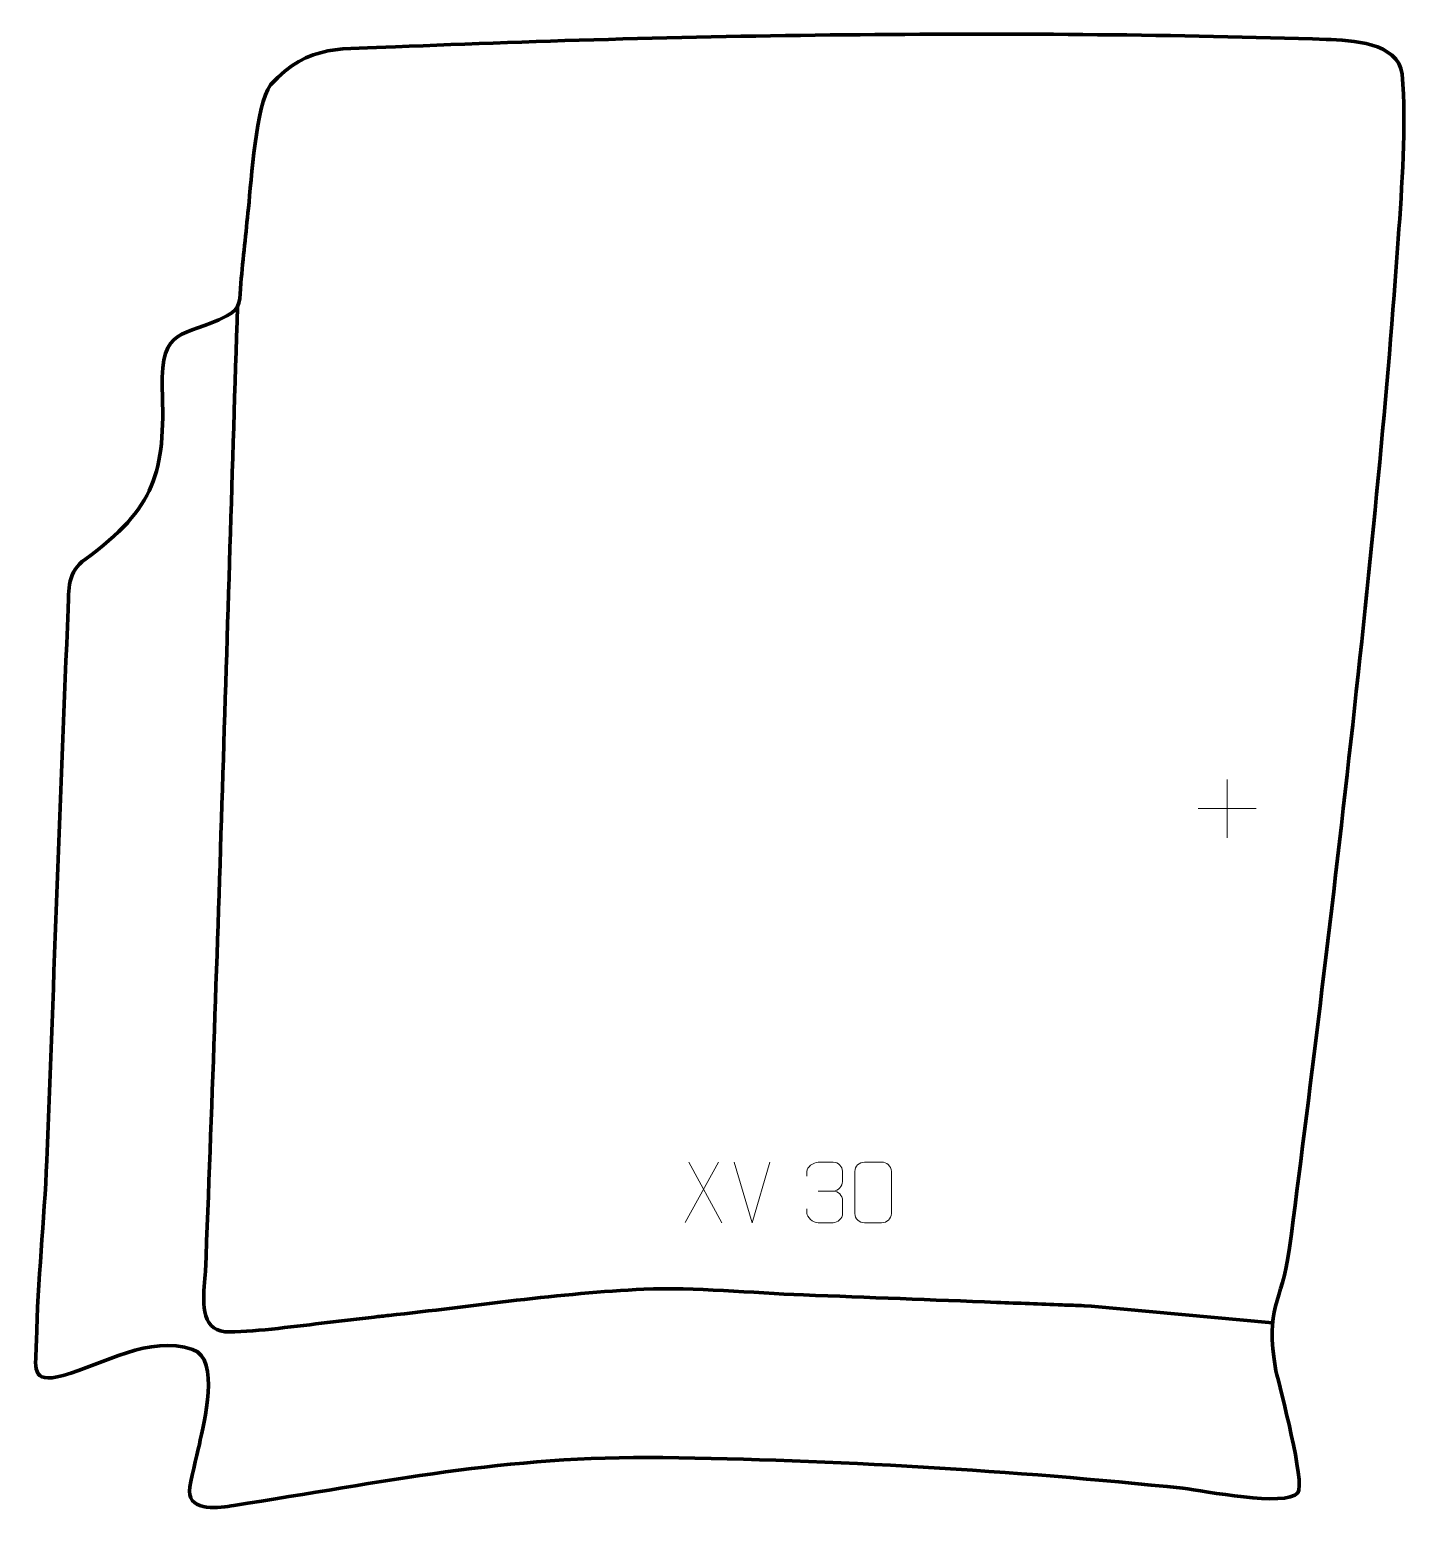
# Model space of a CAD drawing. Header units: millimetres. Extents: x -493 to 75, y 175 to 787.
import ezdxf

# ---------------------------------------------------------------- set-up
doc = ezdxf.new("R2010")
doc.units = ezdxf.units.MM
doc.header["$MEASUREMENT"] = 0
doc.layers.add('layer 2', color=7, linetype='Continuous')
doc.layers.add('layer 3', color=7, linetype='Continuous')

msp = doc.modelspace()

# ---------------------------------------------------------------- linework, layer by layer
at = {"layer": 'layer 2', "color": 142, "lineweight": 158}
msp.add_open_spline([(-407.2859, 672.4465), (-411.5539, 539.7142), (-415.197, 406.9634), (-420.5356, 274.2675), (-420.5356, 274.2675), (-420.8175, 267.3002), (-423.5563, 253.6997), (-415.7731, 250.2313), (-415.7731, 250.2313), (-415.7731, 250.2313), (-414.2623, 249.6902), (-414.2623, 249.6902), (-414.2623, 249.6902), (-414.2623, 249.6902), (-412.58, 249.3844), (-412.58, 249.3844), (-412.58, 249.3844), (-412.58, 249.3844), (-410.6581, 249.2912), (-410.6581, 249.2912), (-410.6581, 249.2912), (-398.626, 249.4736), (-382.4456, 251.7365), (-370.2672, 253.1551), (-370.2672, 253.1551), (-363.7803, 253.9107), (-357.2933, 254.7134), (-350.804, 255.4396), (-350.804, 255.4396), (-348.8082, 255.6593), (-346.8122, 255.8751), (-344.8158, 256.0892), (-344.8158, 256.0892), (-310.4861, 259.8045), (-273.7545, 265.4229), (-239.4934, 266.8955), (-239.4934, 266.8955), (-218.447, 267.8002), (-194.9399, 265.3934), (-173.5795, 264.5712), (-173.5795, 264.5712), (-147.0131, 263.5487), (-120.4471, 262.5158), (-93.8808, 261.4895), (-93.8808, 261.4895), (-84.8592, 261.141), (-75.8375, 260.7925), (-66.8159, 260.444), (-66.8159, 260.444), (-63.8087, 260.3279), (-60.8014, 260.2117), (-57.7942, 260.0956), (-57.7942, 260.0956), (-57.7942, 260.0956), (-54.787, 259.9794), (-54.787, 259.9794), (-54.787, 259.9794), (-54.787, 259.9794), (20.0316, 252.9896), (20.0316, 252.9896)], degree=3, knots=[0, 0, 0, 0, 0.0625, 0.0625, 0.0625, 0.0625, 0.125, 0.125, 0.125, 0.125, 0.1875, 0.1875, 0.1875, 0.1875, 0.25, 0.25, 0.25, 0.25, 0.3125, 0.3125, 0.3125, 0.3125, 0.375, 0.375, 0.375, 0.375, 0.4375, 0.4375, 0.4375, 0.4375, 0.5, 0.5, 0.5, 0.5, 0.5625, 0.5625, 0.5625, 0.5625, 0.625, 0.625, 0.625, 0.625, 0.6875, 0.6875, 0.6875, 0.6875, 0.75, 0.75, 0.75, 0.75, 0.8125, 0.8125, 0.8125, 0.8125, 0.875, 0.875, 0.875, 0.875, 1, 1, 1, 1], dxfattribs=at)
at = {"layer": 'layer 2', "color": 250, "lineweight": 9}
for points in [[(1.3058, 477.2309), (1.3058, 477.2309), (1.3058, 453.253), (1.3058, 453.253)], [(-10.6831, 465.2419), (-10.6831, 465.2419), (13.2948, 465.2419), (13.2948, 465.2419)], [(-208.7277, 319.3236), (-208.7277, 319.3236), (-222.4683, 294.4278), (-222.4683, 294.4278)], [(-221.0137, 319.3236), (-221.0137, 319.3236), (-207.2731, 294.3701), (-207.2731, 294.3701)], [(-194.8708, 294.37), (-194.8708, 294.37), (-202.1926, 319.3236), (-202.1926, 319.3236)], [(-187.5489, 319.3236), (-187.5489, 319.3236), (-194.8707, 294.37), (-194.8707, 294.37)], [(-167.5256, 307.3941), (-167.5256, 307.3941), (-161.3292, 307.3941), (-161.3292, 307.3941)]]:
    msp.add_open_spline(points, degree=3, dxfattribs=at)
for points, knots in [([(-172.2353, 313.6393), (-172.2353, 313.6393), (-172.2353, 315.4965), (-172.2353, 315.4965), (-172.2353, 315.4965), (-172.2496, 317.2384), (-169.5851, 319.3565), (-167.526, 319.3338), (-167.526, 319.3338), (-165.4619, 319.3338), (-163.3979, 319.3338), (-161.3342, 319.3338), (-161.3342, 319.3338), (-159.1397, 319.3426), (-157.5414, 317.4958), (-157.497, 315.5837), (-157.497, 315.5837), (-157.4974, 314.1486), (-157.4974, 312.7135), (-157.497, 311.278), (-157.497, 311.278), (-157.5456, 309.6245), (-159.1482, 307.3945), (-161.3465, 307.4045), (-161.3465, 307.4045), (-159.1428, 307.3933), (-157.5348, 305.5901), (-157.4808, 303.5306), (-157.4808, 303.5306), (-157.4812, 301.7459), (-157.4812, 299.9612), (-157.4808, 298.1761), (-157.4808, 298.1761), (-157.4707, 296.1147), (-159.5256, 294.3516), (-161.3465, 294.3597), (-161.3465, 294.3597), (-163.4118, 294.36), (-165.477, 294.36), (-167.5426, 294.3597), (-167.5426, 294.3597), (-169.7112, 294.3712), (-172.2422, 296.7714), (-172.2608, 298.2332), (-172.2608, 298.2332), (-172.2608, 298.2332), (-172.2608, 300.1418), (-172.2608, 300.1418)], [0, 0, 0, 0, 0.07692308, 0.07692308, 0.07692308, 0.07692308, 0.15384615, 0.15384615, 0.15384615, 0.15384615, 0.23076923, 0.23076923, 0.23076923, 0.23076923, 0.30769231, 0.30769231, 0.30769231, 0.30769231, 0.38461538, 0.38461538, 0.38461538, 0.38461538, 0.46153846, 0.46153846, 0.46153846, 0.46153846, 0.53846154, 0.53846154, 0.53846154, 0.53846154, 0.61538462, 0.61538462, 0.61538462, 0.61538462, 0.69230769, 0.69230769, 0.69230769, 0.69230769, 0.76923077, 0.76923077, 0.76923077, 0.76923077, 0.84615385, 0.84615385, 0.84615385, 0.84615385, 1, 1, 1, 1]), ([(-148.4514, 319.3461), (-146.0853, 319.3461), (-143.7188, 319.3461), (-141.3523, 319.3461), (-141.3523, 319.3461), (-139.3718, 319.3817), (-137.3458, 317.8874), (-137.3187, 315.4453), (-137.3187, 315.4453), (-137.3191, 309.6879), (-137.3191, 303.9301), (-137.3187, 298.1719), (-137.3187, 298.1719), (-137.4608, 295.8443), (-139.1672, 294.362), (-141.3523, 294.3512), (-141.3523, 294.3512), (-143.7247, 294.3516), (-146.0971, 294.3516), (-148.4691, 294.3512), (-148.4691, 294.3512), (-150.4276, 294.2456), (-152.434, 296.1335), (-152.4226, 298.1545), (-152.4226, 298.1545), (-152.4222, 303.9351), (-152.4222, 309.7154), (-152.4226, 315.4952), (-152.4226, 315.4952), (-152.4183, 317.6372), (-150.6412, 319.3597), (-148.4514, 319.3461)], [0, 0, 0, 0, 0.11111111, 0.11111111, 0.11111111, 0.11111111, 0.22222222, 0.22222222, 0.22222222, 0.22222222, 0.33333333, 0.33333333, 0.33333333, 0.33333333, 0.44444444, 0.44444444, 0.44444444, 0.44444444, 0.55555556, 0.55555556, 0.55555556, 0.55555556, 0.66666667, 0.66666667, 0.66666667, 0.66666667, 0.77777778, 0.77777778, 0.77777778, 0.77777778, 1, 1, 1, 1])]:
    msp.add_open_spline(points, degree=3, knots=knots, dxfattribs=at)
at = {"layer": 'layer 3', "color": 242, "lineweight": 158}
msp.add_open_spline([(-402.7572, 713.1191), (-401.5664, 724.4772), (-399.6904, 755.7062), (-393.6507, 763.8904), (-393.6507, 763.8904), (-377.7007, 781.4924), (-363.8509, 778.465), (-342.0693, 779.6064), (-342.0693, 779.6064), (-221.1991, 784.9112), (-79.5578, 786.7303), (42.2031, 782.6908), (42.2031, 782.6908), (52.6563, 782.3119), (71.6109, 781.6218), (73.6124, 768.3569), (73.6124, 768.3569), (75.2775, 746.7783), (73.4579, 722.2193), (71.9393, 700.3615), (71.9393, 700.3615), (63.5574, 579.7144), (43.0466, 406.7158), (27.0413, 283.9406), (27.0413, 283.9406), (23.9098, 259.9192), (16.6176, 260.6356), (21.4476, 233.284), (21.4476, 233.284), (23.0703, 226.2233), (33.6784, 186.6758), (30.475, 182.9406), (30.475, 182.9406), (25.197, 176.7864), (-8.0266, 183.7912), (-16.946, 184.756), (-16.946, 184.756), (-87.0413, 192.1516), (-161.2438, 196.4387), (-231.6996, 197.4297), (-231.6996, 197.4297), (-296.9309, 198.3472), (-346.525, 187.2957), (-408.8621, 177.6609), (-408.8621, 177.6609), (-414.2965, 176.821), (-427.3181, 174.8362), (-427.0916, 183.5877), (-427.0916, 183.5877), (-426.9884, 187.5774), (-423.958, 198.065), (-423.0293, 202.8938), (-423.0293, 202.8938), (-421.22, 211.6918), (-414.1576, 238.1207), (-425.823, 242.0286), (-425.823, 242.0286), (-443.776, 248.0428), (-462.4899, 236.0832), (-479.3288, 231.3054), (-479.3288, 231.3054), (-493.101, 227.5699), (-490.5121, 234.7462), (-490.2962, 245.6056), (-490.2962, 245.6056), (-489.8059, 270.2651), (-487.0351, 295.17), (-486.0303, 320.0158), (-486.0303, 320.0158), (-482.9926, 395.8452), (-480.5482, 471.6949), (-477.1967, 547.5121), (-477.1967, 547.5121), (-476.8977, 555.9956), (-477.5885, 562.9423), (-470.0518, 568.2196), (-470.0518, 568.2196), (-441.2344, 589.3632), (-437.0487, 603.8521), (-438.3643, 638.8153), (-438.3643, 638.8153), (-438.9643, 664.7918), (-429.87, 659.3445), (-411.6864, 668.5696), (-411.6864, 668.5696), (-405.3711, 671.7736), (-406.5545, 675.4548), (-405.9234, 682.1273), (-405.9234, 682.1273), (-404.9475, 692.4459), (-403.8372, 702.8075), (-402.7572, 713.1191)], degree=3, knots=[0, 0, 0, 0, 0.04166667, 0.04166667, 0.04166667, 0.04166667, 0.08333333, 0.08333333, 0.08333333, 0.08333333, 0.125, 0.125, 0.125, 0.125, 0.16666667, 0.16666667, 0.16666667, 0.16666667, 0.20833333, 0.20833333, 0.20833333, 0.20833333, 0.25, 0.25, 0.25, 0.25, 0.29166667, 0.29166667, 0.29166667, 0.29166667, 0.33333333, 0.33333333, 0.33333333, 0.33333333, 0.375, 0.375, 0.375, 0.375, 0.41666667, 0.41666667, 0.41666667, 0.41666667, 0.45833333, 0.45833333, 0.45833333, 0.45833333, 0.5, 0.5, 0.5, 0.5, 0.54166667, 0.54166667, 0.54166667, 0.54166667, 0.58333333, 0.58333333, 0.58333333, 0.58333333, 0.625, 0.625, 0.625, 0.625, 0.66666667, 0.66666667, 0.66666667, 0.66666667, 0.70833333, 0.70833333, 0.70833333, 0.70833333, 0.75, 0.75, 0.75, 0.75, 0.79166667, 0.79166667, 0.79166667, 0.79166667, 0.83333333, 0.83333333, 0.83333333, 0.83333333, 0.875, 0.875, 0.875, 0.875, 0.91666667, 0.91666667, 0.91666667, 0.91666667, 1, 1, 1, 1], dxfattribs=at)

doc.saveas('drawing.dxf')
